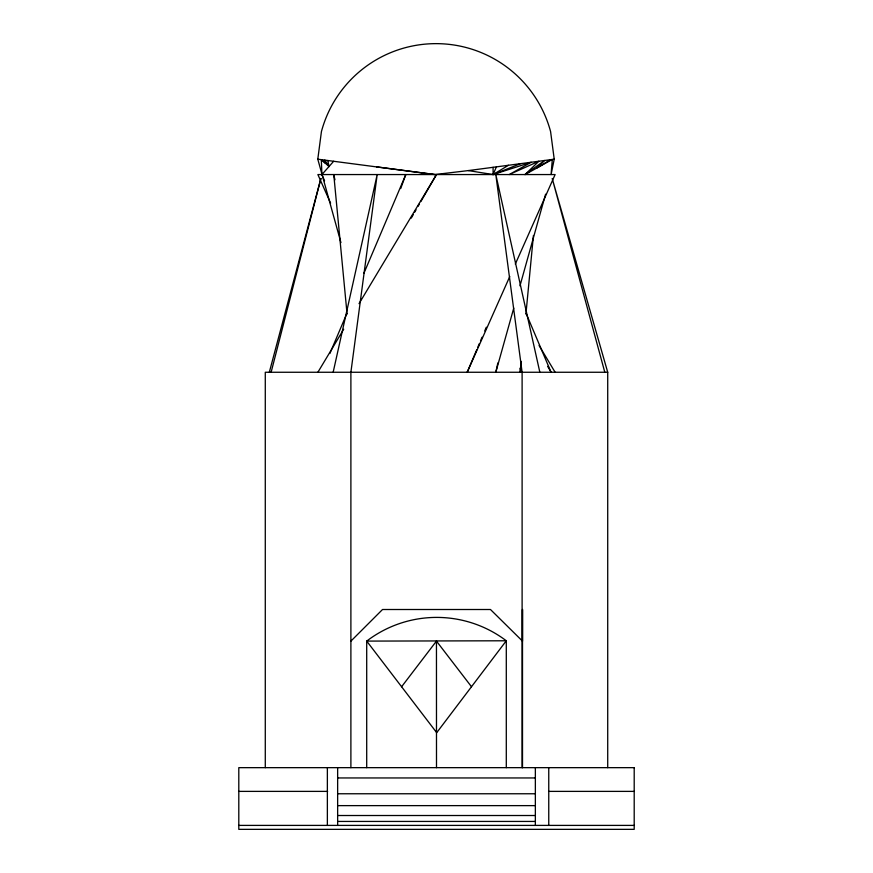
<?xml version="1.0" encoding="UTF-8"?>
<svg xmlns="http://www.w3.org/2000/svg" width="873" height="873" viewBox="0 0 873 873"><rect width="100%" height="100%" fill="white"/><g stroke="black" fill="none" stroke-linecap="round" stroke-linejoin="round"><path stroke-width="1.31" d="M521.41 361.422L520.373 372.258L519.882 368.22M525.928 314.029L533.425 235.492M317.794 159.202L321.428 131.572A118.619 118.619 0 0 1 550.59 131.572L554.224 159.202L551.081 174.556L552.314 159.464L525.044 174.556L538.881 161.254L509.199 174.556L531.177 162.28L493.092 174.556L468.332 170.584L434.94 174.556L317.794 159.202L340.95 242.639M497.85 362.972L495.809 372.258L513.75 308.104M333.159 372.258L377.191 174.556L350.891 372.258L350.891 767.662M271.121 372.258L320.904 178.507M269.321 372.258L320.871 178.507M519.97 285.842L545.592 194.188M400.685 188.579L405.803 174.556L363.855 273.402M329.885 353.489L346.876 313.451M476.756 349.735L467.197 372.258L509.777 276.512M477.815 347.236L479.408 343.482M480.477 340.972L482.071 337.218M484.722 330.965L486.316 327.211M554.224 159.202L496.399 166.874L493.092 174.556L520.461 163.698M515.31 264.083L555.119 174.556L317.881 174.556L330.594 203.147M411.27 218.097L413.311 214.562M414.675 212.215L416.039 209.858M418.091 206.323L419.455 203.976M420.819 201.619L436.5 174.556L359.043 303.64M317.881 372.258L343.7 329.23M401.602 686.745L436.456 641.098L471.496 686.735M324.57 180.809L321.919 174.556L333.682 161.254M350.891 641.131L382.527 609.507L490.473 609.507L522.501 641.131L522.501 609.507L522.501 767.662M525.044 174.556L544.632 160.49L537.168 167.845L550.394 159.726M508.424 165.292L493.092 174.556L493.092 167.31M468.332 170.584L496.399 166.874M607.717 767.662L607.717 372.258L265.283 372.258L265.283 767.662M337.644 777.952L535.356 777.952M238.798 791.385L327.626 791.385M548.921 791.385L634.202 791.385M337.644 793.764L535.356 793.764M337.644 805.626L535.356 805.626M337.644 815.513L535.356 815.513M337.644 821.438L535.356 821.438M238.798 825.4L634.202 825.4M376.569 166.874L436.555 174.764M327.801 160.49L329.023 166.525L321.319 159.65L321.919 174.556M321.908 159.726L325.171 163.087L324.854 160.108L329.023 166.525M539.077 345.512L555.119 372.258M547.666 366.376L551.081 372.258L526.124 313.451M607.717 372.258L552.205 178.485L604.803 372.258M539.841 372.258L495.809 174.556L522.109 372.258L522.109 767.662M334.937 179.86L333.77 174.556L347.072 314.029M436.456 640.946L436.5 767.662M548.757 767.662L548.757 825.4M535.356 767.662L535.356 825.4M506.296 767.662L506.296 640.782L366.704 641.098L366.704 767.662M337.644 767.662L337.644 825.4M327.364 767.662L327.364 825.4M506.296 640.782L436.707 732.676L366.704 641.098A115.269 115.269 0 0 1 506.296 640.782M634.202 767.662L238.798 767.662L238.798 829.35L634.202 829.35L634.202 767.662"/></g></svg>
